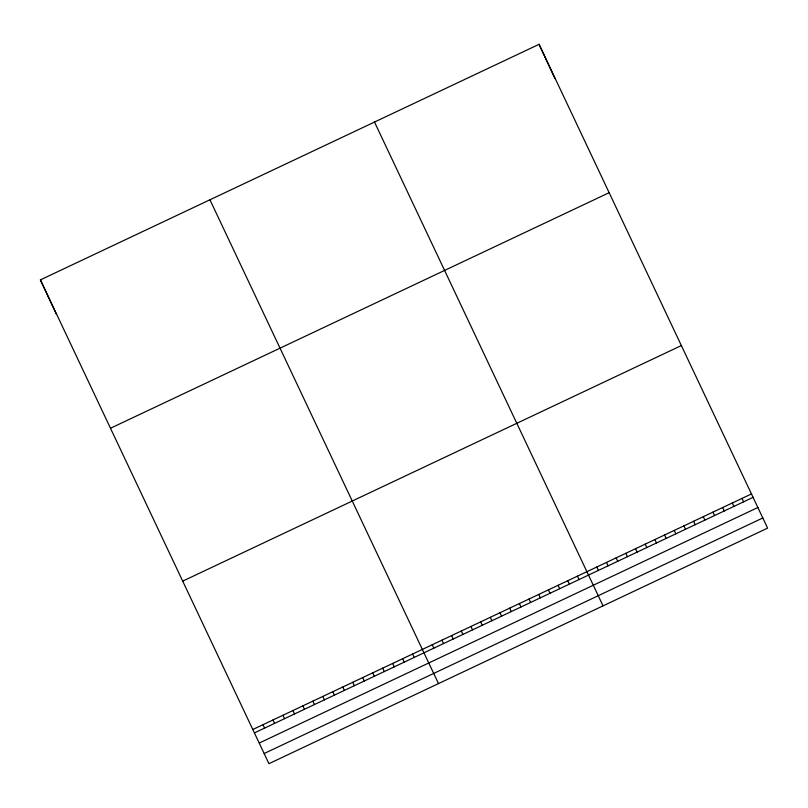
<?xml version="1.0" encoding="UTF-8"?>
<svg xmlns="http://www.w3.org/2000/svg" width="808" height="808" viewBox="0 0 808 808"><rect width="100%" height="100%" fill="white"/><g stroke="black" fill="none" stroke-linecap="round" stroke-linejoin="round"><path stroke-width="1.21" d="M40.4 279.881L539.057 44.319L767.6 528.119L268.943 763.681L40.4 279.881L56.318 314.161M110.565 428.22L609.222 192.657M182.861 581.053L681.518 345.491M253.025 729.402L751.682 493.839M254.621 732.816L753.278 497.253M259.348 743.006L758.005 507.444M264.216 753.5L762.873 517.938M374.498 122.048L603.041 605.859M209.939 199.788L438.491 683.588M539.057 44.319L554.975 78.598M742.007 498.405L743.592 501.829M732.331 502.98L733.916 506.404M722.645 507.555L724.231 510.979M712.969 512.131L714.555 515.544M703.283 516.696L704.879 520.12M693.607 521.271L695.193 524.695M683.932 525.846L685.517 529.27M674.246 530.422L675.831 533.835M664.57 534.987L666.156 538.411M654.884 539.562L656.48 542.986M645.208 544.138L646.794 547.561M635.532 548.713L637.118 552.127M625.846 553.278L627.432 556.702M616.171 557.853L617.756 561.277M606.485 562.429L608.081 565.842M596.809 566.994L598.395 570.418M577.447 576.144L579.033 579.568M567.771 580.72L569.357 584.134M558.086 585.285L559.681 588.709M548.41 589.86L549.995 593.284M538.734 594.435L540.32 597.859M529.048 599.011L530.634 602.425M519.372 603.576L520.958 607M509.686 608.151L511.282 611.575M500.011 612.727L501.596 616.15M490.335 617.302L491.921 620.716M480.649 621.867L482.235 625.291M470.973 626.442L472.559 629.866M461.287 631.018L462.883 634.442M451.611 635.593L453.197 639.007M441.936 640.158L443.521 643.582M432.25 644.734L433.835 648.157M412.595 654.015L414.191 657.439M402.626 658.732L404.212 662.146M392.658 663.439L394.243 666.863M382.679 668.155L384.265 671.569M372.71 672.862L374.296 676.286M362.731 677.579L364.317 680.992M352.763 682.285L354.348 685.709M342.784 686.992L344.38 690.416M332.815 691.709L334.401 695.133M322.836 696.415L324.432 699.839M312.868 701.132L314.453 704.556M302.899 705.839L304.485 709.262M292.92 710.555L294.506 713.969M282.951 715.262L284.537 718.686M272.973 719.979L274.569 723.392M263.004 724.685L264.59 728.109"/></g></svg>
